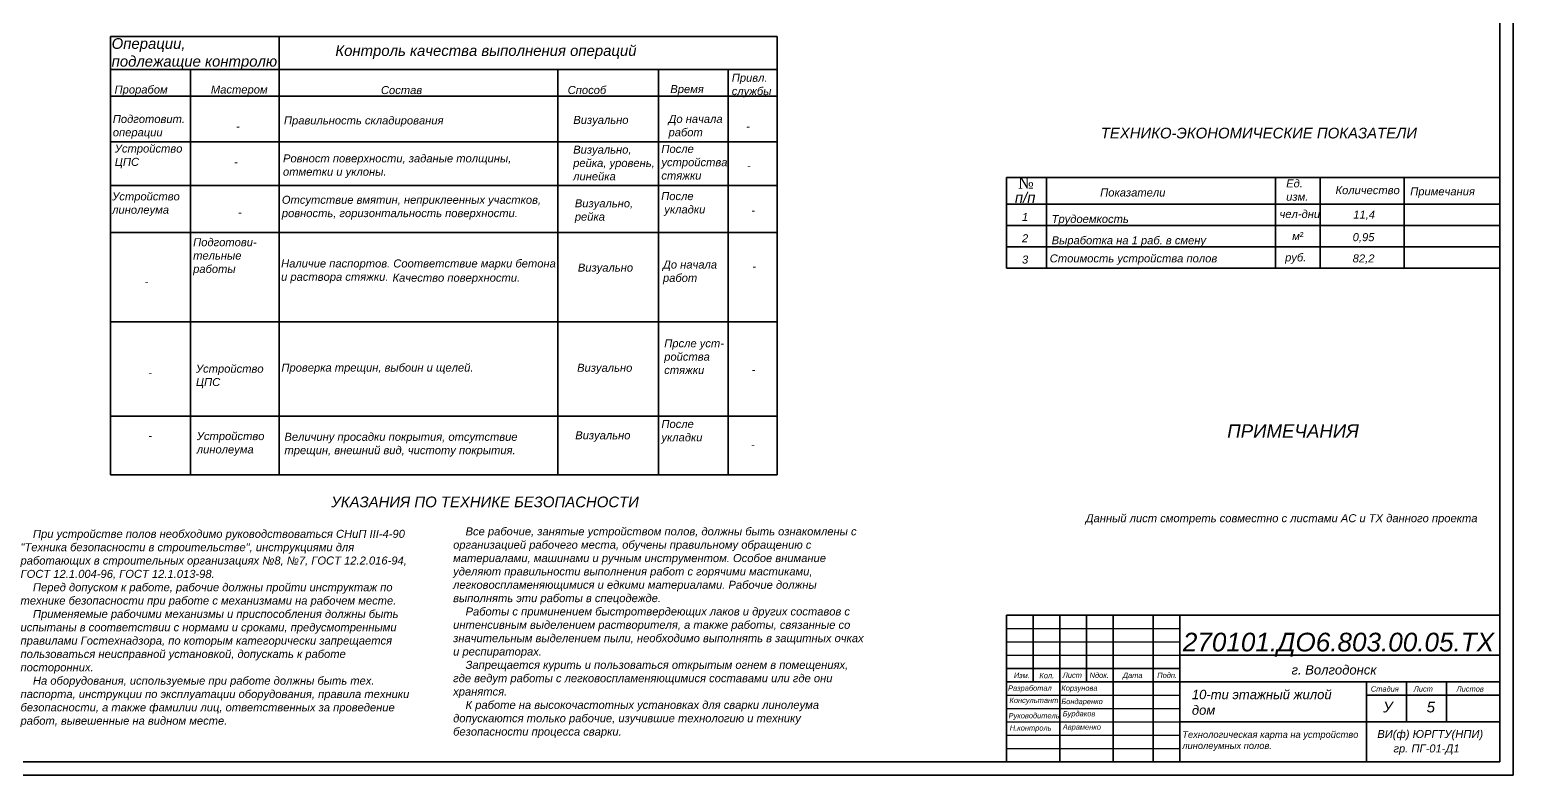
# Model space of a CAD drawing. Header units: millimetres. Extents: x 3254 to 5837, y -104 to 1724.
# Drawn here: x 3538 to 4095, y 1135 to 1415 of the extents above; entities that cross this region are included whole.
import ezdxf

# ---------------------------------------------------------------- set-up
doc = ezdxf.new("R2010")
doc.units = ezdxf.units.MM
for name, color, linetype, lineweight in [('Нормальная', 5, 'Continuous', 25), ('Средняя', 94, 'Continuous', 30), ('Толстая', 6, 'Continuous', 35)]:
    doc.layers.add(name, color=color, linetype=linetype, lineweight=lineweight)
doc.styles.get("Standard").update_dxf_attribs({"font": 'ARIALI.TTF'})

msp = doc.modelspace()

# ---------------------------------------------------------------- linework, layer by layer
at = {"layer": 'Нормальная', "color": 0}
for p, q in [((3904.704, 1190.45), (3969.704, 1190.45)), ((3904.704, 1185.45), (3969.704, 1185.45)), ((3904.704, 1180.45), (3969.704, 1180.45)), ((3904.704, 1165.45), (3969.704, 1165.45)), ((3904.704, 1160.45), (3969.704, 1160.45)), ((3904.704, 1155.45), (3969.704, 1155.45)), ((3904.704, 1150.45), (3969.704, 1150.45)), ((3904.704, 1145.45), (3969.704, 1145.45))]:
    msp.add_line(p, q, dxfattribs=at)
at = {"layer": 'Толстая', "color": 0}
for p, q in [((4094.704, 1719.45), (4094.704, 1135.45)), ((4089.704, 1714.45), (4089.704, 1140.45)), ((3568.665, 1412.295), (3568.665, 1404.295)), ((3568.665, 1412.295), (3568.665, 1372.827)), ((3818.665, 1412.295), (3568.665, 1412.295)), ((3631.951, 1412.295), (3631.951, 1372.827)), ((3818.665, 1412.295), (3818.665, 1404.295)), ((3818.665, 1404.295), (3818.665, 1396.295)), ((3568.665, 1399.865), (3568.665, 1389.865)), ((3818.665, 1399.865), (3568.665, 1399.865)), ((3598.661, 1399.865), (3598.661, 1372.827)), ((3736.426, 1399.865), (3736.426, 1372.827)), ((3774.184, 1399.865), (3774.184, 1372.827)), ((3800.315, 1399.865), (3800.315, 1372.827)), ((3818.665, 1396.295), (3818.665, 1372.827)), ((3568.665, 1389.865), (3818.665, 1389.865)), ((3568.665, 1372.827), (3818.665, 1372.827)), ((3568.665, 1372.827), (3568.665, 1248.091)), ((3598.661, 1372.827), (3598.661, 1248.091)), ((3631.951, 1372.827), (3631.951, 1248.091)), ((3736.426, 1372.827), (3736.426, 1248.091)), ((3774.184, 1372.827), (3774.184, 1248.091)), ((3800.315, 1372.827), (3800.315, 1248.091)), ((3818.665, 1372.827), (3818.665, 1248.091)), ((3904.6, 1359.465), (4089.706, 1359.465)), ((3904.6, 1359.465), (3904.6, 1325.465)), ((3919.643, 1359.465), (3919.643, 1325.465)), ((4005.556, 1359.465), (4005.556, 1325.465)), ((4022.274, 1359.465), (4022.274, 1325.465)), ((4053.792, 1359.465), (4053.792, 1325.465)), ((3568.665, 1356.386), (3818.665, 1356.386)), ((3904.6, 1349.465), (4089.706, 1349.465)), ((3904.6, 1341.465), (4089.706, 1341.465)), ((3568.665, 1338.87), (3818.665, 1338.87)), ((3904.6, 1333.465), (4089.6, 1333.465)), ((3904.6, 1325.465), (4089.706, 1325.465)), ((3568.665, 1305.396), (3818.665, 1305.396)), ((3568.665, 1269.975), (3818.665, 1269.975)), ((3568.665, 1248.091), (3818.665, 1248.091)), ((3904.704, 1195.45), (4089.704, 1195.45)), ((3904.704, 1140.45), (3904.704, 1195.45)), ((3914.704, 1195.45), (3914.704, 1170.45)), ((3924.704, 1195.45), (3924.704, 1140.45)), ((3934.704, 1195.45), (3934.704, 1170.45)), ((3944.704, 1195.45), (3944.704, 1140.45)), ((3959.704, 1195.45), (3959.704, 1140.45)), ((3969.704, 1195.45), (3969.704, 1140.45)), ((3969.704, 1180.45), (4089.704, 1180.45)), ((3904.704, 1175.45), (3969.704, 1175.45)), ((3904.704, 1170.45), (3969.704, 1170.45)), ((3969.704, 1170.45), (4089.704, 1170.45)), ((4039.704, 1140.45), (4039.704, 1170.45)), ((4054.704, 1170.45), (4054.704, 1155.45)), ((4069.704, 1170.45), (4069.704, 1155.45)), ((4039.704, 1165.45), (4089.704, 1165.45)), ((3969.704, 1155.45), (4089.704, 1155.45)), ((4094.704, 1135.45), (3253.704, 1135.45)), ((4089.704, 1140.45), (3273.704, 1140.45))]:
    msp.add_line(p, q, dxfattribs=at)

# ---------------------------------------------------------------- texts
at = {"layer": 'Нормальная', "color": 0, "attachment_point": 1}
for s, insert, char_height, width in [('{\\fArial|b0|i1|c204|p34;Примечания}', (4056.027, 1355.74), 3, 62.9641), ('{\\fArial|b0|i1|c204|p34;\\H1.667x;ПРИМЕЧАНИЯ}', (3987.419, 1266.957), 3, 60.24935), ('{\\fArial|b0|i1|c204|p34;УКАЗАНИЯ ПО ТЕХНИКЕ БЕЗОПАСНОСТИ}', (3651.457, 1239.88), 4, 186.19368), ('{\\fArial|b0|i1|c204|p34;    При устройстве полов необходимо руководствоваться СНиП }III{\\fArial|b0|i1|c204|p34;-4-90 "Техника безопасности в строительстве", инструкциями для работающих в строительных организациях №8, №7, ГОСТ 12.2.016-94, ГОСТ 12.1.004-96, ГОСТ 12.1.013-98.\\P    Перед допуском к работе, рабочие должны пройти инструктаж по технике безопасности при работе с механизмами на рабочем месте.\\P    Применяемые рабочими механизмы и приспособления должны быть испытаны в соответствии с нормами и сроками, предусмотренными правилами Гостехнадзора, по которым категорически запрещается пользоваться неисправной установкой, допускать к работе посторонних.\\P    На оборудования, используемые при работе должны быть тех. паспорта, инструкции по эксплуатации оборудования, правила техники безопасности, а также фамилии лиц, ответственных за проведение работ, вывешенные на видном месте.}', (3534.924, 1227.422), 3, 147.01052), ('{\\fArial|b0|i1|c204|p34;    Все рабочие, занятые устройством полов, должны быть ознакомлены с организацией рабочего места, обучены правильному обращению с материалами, машинами и ручным инструментом. Особое внимание уделяют правильности выполнения работ с горячими мастиками, легковоспламеняющимися и едкими материалами. Рабочие должны выполнять эти работы в спецодежде.\\P    Работы с приминением быстротвердеющих лаков и других составов с интенсивным выделением растворителя, а также работы, связанные со значительным выделением пыли, необходимо выполнять в защитных очках и респираторах.\\P    Запрещается курить и пользоваться открытым огнем в помещениях, где ведут работы с легковоспламеняющимися составами или где они хранятся.\\P    К работе на высокочастотных установках для сварки линолеума допускаются только рабочие, изучившие технологию и технику безопасности процесса сварки.}', (3697.143, 1228.343), 3, 155.30578), ('{\\fArial|b0|i1|c204|p34;\\H2x;270101.ДО6.803.00.05.ТХ}', (3970.781, 1188.867), 3.5, 105.13693), ('{\\fArial|b0|i1|c204|p34;Лист}', (3925.735, 1173.951), 2, 11.12963), ('N{\\fArial|b0|i1|c204|p34;док.}', (3935.822, 1173.951), 2, 10.35185), ('{\\fArial|b0|i1|c204|p34;Дата}', (3948.271, 1173.916), 2, 13.17482), ('{\\fArial|b0|i1|c204|p34;Подп.}', (3961.171, 1173.916), 2, 11.25926), ('{\\fArial|b0|i1|c204|p34;Разработал}', (3905.224, 1169.12), 2, 20.82963), ('{\\fArial|b0|i1|c204|p34;Изм.}', (3907.419, 1173.859), 2, 9.25352), ('{\\fArial|b0|i1|c204|p34;Кол.}', (3916.981, 1173.826), 2, 9.56197), ('{\\fArial|b0|i1|c204|p34;Корзунова}', (3925.224, 1169.12), 2, 20.82963), ('{\\fArial|b0|i1|c204|p34;Стадия}', (4041.274, 1168.81), 2, 13.17482), ('{\\fArial|b0|i1|c204|p34;Лист}', (4057.342, 1168.81), 2, 13.17482), ('{\\fArial|b0|i1|c204|p34;Листов}', (4073.41, 1168.81), 2, 13.17482), ('{\\fArial|b0|i1|c204|p34;Консультант}', (3905.755, 1164.552), 2, 18.63146), ('{\\fArial|b0|i1|c204|p34;Бондаренко}', (3925.224, 1164.12), 2, 20.82963), ('{\\fArial|b0|i1|c204|p34;У}', (4045.89, 1163.015), 4, 5.35616), ('{\\fArial|b0|i1|c204|p34;5}', (4062.202, 1163.015), 4, 5.35616), ('{\\fArial|b0|i1|c204|p34;Руководитель}', (3905.436, 1158.809), 2, 18.63146), ('{\\fArial|b0|i1|c204|p34;Бурдаков}', (3925.755, 1159.552), 2, 18.63146), ('{\\fArial|b0|i1|c204|p34;Н.контроль}', (3905.874, 1154.192), 2, 19.49803), ('{\\fArial|b0|i1|c204|p34;Авраменко}', (3925.755, 1154.552), 2, 18.63146), ('{\\fArial|b0|i1|c204|p34;Технологическая карта на устройство линолеумных полов.}', (3970.573, 1151.984), 2.5, 67.2512), ('{\\fArial|b0|i1|c204|p34;ВИ(ф) ЮРГТУ(НПИ)}', (4043.698, 1152.425), 3, 44.5535), ('{\\fArial|b0|i1|c204|p34;гр. ПГ-01-Д1}', (4049.765, 1147.022), 3, 44.5535)]:
    msp.add_mtext(s, dxfattribs=dict(at, insert=insert, char_height=char_height, width=width))
at = {"layer": 'Нормальная', "char_height": 3.5, "attachment_point": 1}
for s, insert, width in [('{\\fArial|b0|i1|c204|p34;\\C0;г. Волгодонск}', (4011.534, 1176.712), 120), ('{\\fArial|b0|i1|c204|p34;\\C0;10-ти этажный жилой дом}', (3974.163, 1167.477), 55.59211)]:
    msp.add_mtext(s, dxfattribs=dict(at, insert=insert, width=width))
at = {"layer": 'Средняя', "color": 0, "insert": (3940.001, 1378.09), "char_height": 4, "width": 135.71481, "attachment_point": 1}
msp.add_mtext('{\\fArial|b0|i1|c204|p34;ТЕХНИКО-ЭКОНОМИЧЕСКИЕ ПОКАЗАТЕЛИ}', dxfattribs=at)
at = {"layer": 'Толстая', "color": 0, "attachment_point": 1}
for s, insert, char_height in [('{\\fArial|b0|i1|c204|p34;Операции, \\Pподлежащие контролю}', (3569.089, 1411.647), 4), ('{\\fArial|b0|i1|c204|p34;Контроль качества выполнения операций}', (3652.976, 1408.991), 4), ('{\\fArial|b0|i1|c204|p34;Прорабом}', (3570.177, 1393.911), 3), ('{\\fArial|b0|i1|c204|p34;Мастером}', (3606.305, 1393.911), 3), ('{\\fArial|b0|i1|c204|p34;Состав}', (3670.07, 1393.699), 3), ('{\\fArial|b0|i1|c204|p34;Способ}', (3740.1, 1393.724), 3), ('{\\fArial|b0|i1|c204|p34;Время}', (3778.569, 1394.073), 3), ('{\\fArial|b0|i1|c204|p34;Подготовит.\\Pоперации}', (3569.519, 1382.869), 3), ('{\\fArial|b0|i1|c204|p34;Правильность складирования}', (3633.692, 1382.333), 3), ('{\\fArial|b0|i1|c204|p34;Визуально}', (3742.211, 1382.512), 3), ('{\\fArial|b0|i1|c204|p34;До начала \\Pработ}', (3777.918, 1382.897), 3), ('-', (3615.739, 1380.137), 3), ('-', (3807.029, 1380.137), 3), ('{\\fArial|b0|i1|c204|p34;Устройство \\PЦПС}', (3570.265, 1371.796), 3), ('{\\fArial|b0|i1|c204|p34;Визуально,\\Pрейка, уровень, \\Pлинейка}', (3742.159, 1371.38), 3), ('{\\fArial|b0|i1|c204|p34;После\\Pустройства \\Pстяжки}', (3775.234, 1371.662), 3), ('-', (3614.999, 1366.787), 3), ('{\\fArial|b0|i1|c204|p34;Ровност поверхности, заданые толщины, \\Pотметки и уклоны.}', (3633.347, 1368.113), 3), ('-', (3807.317, 1365.468), 3), ('{\\fTimes New Roman|b0|i0|c204|p18;№}', (3909.091, 1359.288), 4), ('{\\fArial|b0|i1|c204|p34;Устройство \\Pлинолеума}', (3569.287, 1353.863), 3), ('{\\fArial|b0|i1|c204|p34;Отсутствие вмятин, неприклеенных участков,\\Pровность, горизонтальность поверхности.}', (3632.908, 1352.594), 3), ('{\\fArial|b0|i1|c204|p34;После\\P укладки}', (3775.155, 1353.968), 3), ('{\\fArial|b0|i1|c204|p34;п/п}', (3907.808, 1353.942), 4), ('{\\fArial|b0|i1|c204|p34;Визуально,\\Pрейка}', (3742.777, 1351.261), 3), ('-', (3808.941, 1348.64), 3), ('-', (3616.48, 1347.926), 3), ('{\\fArial|b0|i1|c204|p34;Подготови-\\Pтельные\\Pработы}', (3599.645, 1336.694), 3), ('{\\fArial|b0|i1|c204|p34;Наличие паспортов. Соответствие марки бетона \\Pи раствора стяжки.}', (3632.628, 1328.737), 3), ('{\\fArial|b0|i1|c204|p34;Визуально}', (3743.91, 1327.178), 3), ('{\\fArial|b0|i1|c204|p34;До начала \\Pработ}', (3775.838, 1328.334), 3), ('-', (3809.315, 1327.671), 3), ('-', (3581.468, 1321.866), 3), ('{\\fArial|b0|i1|c204|p34;Качество поверхности.}', (3674.405, 1323.39), 3), ('{\\fArial|b0|i1|c204|p34;Прсле уст-\\Pройства \\Pстяжки}', (3776.299, 1298.81), 3), ('-', (3582.841, 1287.92), 3), ('{\\fArial|b0|i1|c204|p34;Устройство \\PЦПС}', (3600.701, 1289.308), 3), ('{\\fArial|b0|i1|c204|p34;Проверка трещин, выбоин и щелей.}', (3632.744, 1289.717), 3), ('{\\fArial|b0|i1|c204|p34;Визуально}', (3743.633, 1289.654), 3), ('-', (3809.069, 1289.002), 3), ('{\\fArial|b0|i1|c204|p34;После\\Pукладки}', (3775.244, 1268.582), 3), ('{\\fArial|b0|i1|c204|p34;Устройство \\Pлинолеума}', (3601.015, 1264.052), 3), ('{\\fArial|b0|i1|c204|p34;Величину просадки покрытия, отсутствие \\Pтрещин, внешний вид, чистоту покрытия.}', (3633.885, 1263.776), 3), ('{\\fArial|b0|i1|c204|p34;Визуально}', (3742.929, 1264.346), 3), ('-', (3582.841, 1264.261), 3), ('-', (3808.816, 1260.914), 3)]:
    msp.add_mtext(s, dxfattribs=dict(at, insert=insert, char_height=char_height))
at = {"layer": 'Толстая', "color": 0, "char_height": 3, "attachment_point": 1}
for s, insert, width in [('{\\fArial|b0|i1|c204|p34;Привл.\\Pслужбы}', (3801.625, 1398.321), 0.08497), ('{\\fArial|b0|i1|c204|p34;Ед.\\Pизм.}', (4009.532, 1358.734), 8.11476), ('{\\fArial|b0|i1|c204|p34;Показатели}', (3939.771, 1355.322), 62.9641), ('{\\fArial|b0|i1|c204|p34;Количество}', (4028.017, 1356.203), 62.9641), ('{\\fArial|b0|i1|c204|p34;чел-дни}', (4007.045, 1347.265), 11.2516), ('{\\fArial|b0|i1|c204|p34;11,4}', (4034.687, 1347.06), 17.25754), ('{\\fArial|b0|i1|c204|p34;1}', (3910.461, 1346.186), 11.30878), ('{\\fArial|b0|i1|c204|p34;Трудоемкость}', (3921.577, 1345.408), 116.54915), ('{\\fArial|b0|i1|c204|p34;2}', (3910.461, 1338.186), 11.30878), ('{\\fArial|b0|i1|c204|p34;Выработка на 1 раб. в смену}', (3921.577, 1337.408), 116.54915), ('{\\fArial|b0|i1|c204|p34;м\\fArial|b0|i0|c204|p32;²}', (4011.787, 1339.005), 11.2516), ('{\\fArial|b0|i1|c204|p34;0,95}', (4034.463, 1338.587), 17.25754), ('{\\fArial|b0|i1|c204|p34;3}', (3910.461, 1330.186), 11.30878), ('{\\fArial|b0|i1|c204|p34;Стоимость устройства полов }', (3920.871, 1330.636), 116.54915), ('{\\fArial|b0|i1|c204|p34;руб.}', (4009.127, 1331.005), 11.2516), ('{\\fArial|b0|i1|c204|p34;82,2}', (4034.463, 1330.638), 17.25754), ('{\\fArial|b0|i1|c204|p34;Данный лист смотреть совместно с листами АС и ТХ данного проекта}', (3934.362, 1233.284), 178.45454)]:
    msp.add_mtext(s, dxfattribs=dict(at, insert=insert, width=width))

doc.saveas('drawing.dxf')
